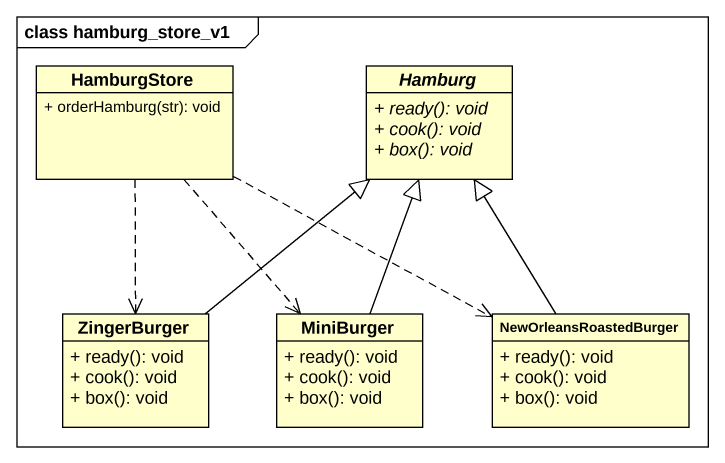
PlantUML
@startuml
mainframe class hamburg_store_v1
hide circle
hide empty members
skinparam classAttributeIconSize 0
class HamburgStore {
  + orderHamburg(str): void
}
abstract class Hamburg {
  {abstract} + ready(): void
  {abstract} + cook(): void
  {abstract} + box(): void
}
class ZingerBurger {
  + ready(): void
  + cook(): void
  + box(): void
}
class MiniBurger {
  + ready(): void
  + cook(): void
  + box(): void
}
class NewOrleansRoastedBurger {
  + ready(): void
  + cook(): void
  + box(): void
}
HamburgStore ..> ZingerBurger
HamburgStore ..> MiniBurger
HamburgStore .right.> NewOrleansRoastedBurger
ZingerBurger -up-|> Hamburg
MiniBurger -up-|> Hamburg
NewOrleansRoastedBurger -up-|> Hamburg
@enduml
